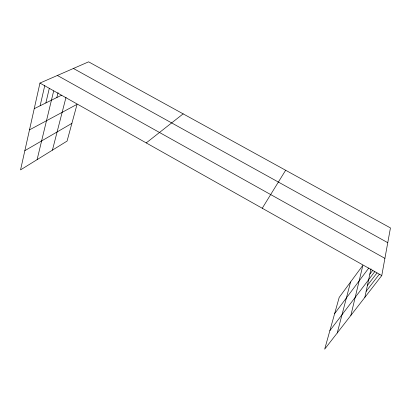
<?xml version="1.0" encoding="UTF-8"?>
<svg xmlns="http://www.w3.org/2000/svg" width="411" height="411" viewBox="0 0 411 411"><rect width="100%" height="100%" fill="white"/><g stroke="black" fill="none" stroke-linecap="round" stroke-linejoin="round"><path stroke-width="0.62" d="M350.866 315.396L362.877 265.306L339.188 297.415L324.68 349.16L381.773 275.555L390.45 227.925L88.606 61.84L39.959 83.073L20.55 169.887L67.07 141.081L77.057 104.327L29.494 129.871M364.84 297.384L370.989 268.804M40.134 105.761L44.809 85.401M45.862 102.94L49.31 88.298M37.103 159.638L53.671 90.923M56.857 97.53L58.064 92.639M52.428 150.149L66.007 97.315M337.231 332.977L350.583 281.972M262.249 208.249L285.645 170.257M334.652 313.603L368.816 267.982M369.828 274.183L372.89 270.145M329.874 330.639L374.837 271.584M367.408 285.429L376.995 272.919M366.144 291.317L379.353 274.178M146.229 142.915L183.152 113.862M24.845 150.662L71.884 123.377M34.236 108.663L61.604 95.193M73.415 68.467L387.758 242.685M57.401 75.46L384.907 258.36M39.959 83.073L381.773 275.555"/></g></svg>
